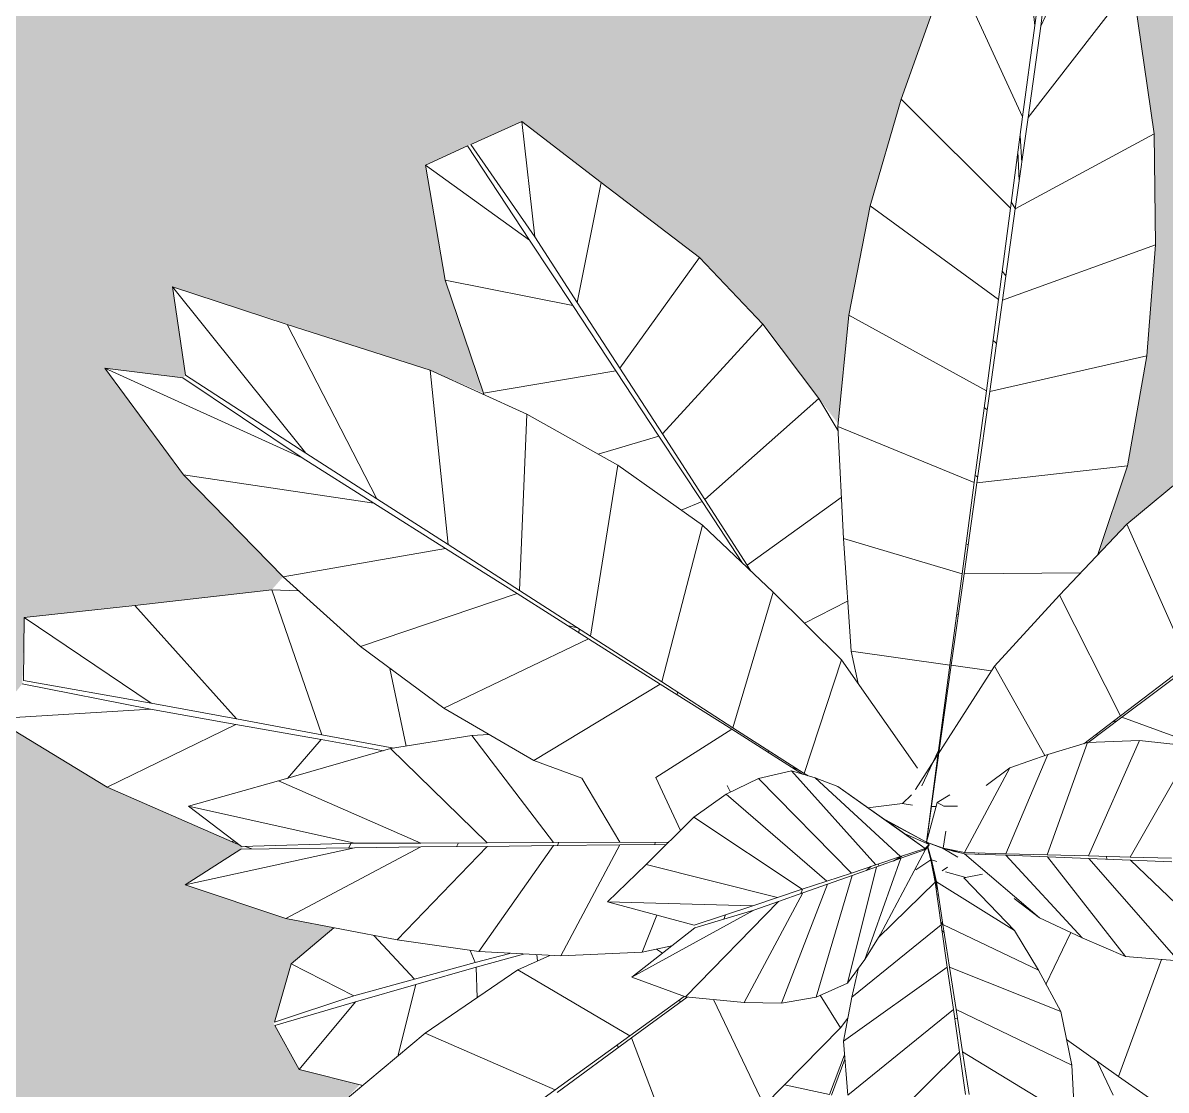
# Model space of a CAD drawing. Header units: inches. Extents: x 274208 to 641690, y -81912 to 129129.
# Drawn here: x 407898 to 408423, y 88111 to 88601 of the extents above; entities that cross this region are included whole.
import ezdxf

# ---------------------------------------------------------------- set-up
doc = ezdxf.new("R2010")
doc.units = ezdxf.units.IN
doc.header["$MEASUREMENT"] = 0
doc.set_wipeout_variables(frame=1)
doc.layers.add('1.TKC-VatLieu', color=7, linetype='Continuous')
doc.layers.add('NOI THAT-Interior', color=8, linetype='Continuous', lineweight=13)

# ---------------------------------------------------------------- blocks, each defined once
blk = doc.blocks.new('cay03')
at = {"color": 0}
blk.add_wipeout([(-14565.9006014, -4425.8664325), (-14565.9004046, -4425.866554), (-14565.8994877, -4425.867263), (-14565.8988723, -4425.8679838), (-14565.898434, -4425.8685088), (-14565.898586, -4425.8688854), (-14565.8987055, -4425.8691772), (-14565.8994956, -4425.8690741), (-14565.9002765, -4425.8688446), (-14565.9001065, -4425.8692018), (-14565.8994666, -4425.8709399), (-14565.9000748, -4425.8708739), (-14565.9000904, -4425.8708919), (-14565.9000036, -4425.8714236), (-14565.9007539, -4425.8709149), (-14565.9014764, -4425.8702622), (-14565.901562, -4425.8703432), (-14565.9016829, -4425.8720413), (-14565.9021363, -4425.8720727), (-14565.9023657, -4425.8722727), (-14565.9028653, -4425.8715201), (-14565.9032722, -4425.8706813), (-14565.9032917, -4425.8706386), (-14565.9033066, -4425.8706205), (-14565.9033068, -4425.8705963), (-14565.9033251, -4425.8705499), (-14565.903323, -4425.8706242), (-14565.9035512, -4425.8710138), (-14565.9038088, -4425.8703363), (-14565.9038853, -4425.8700104), (-14565.9041208, -4425.870313), (-14565.9045138, -4425.870441), (-14565.9043547, -4425.8698919), (-14565.9042591, -4425.8694731), (-14565.9041622, -4425.8690562), (-14565.9041075, -4425.8688146), (-14565.9041161, -4425.868721), (-14565.9041943, -4425.8690494), (-14565.904296, -4425.8694672), (-14565.904396, -4425.8698837), (-14565.9045374, -4425.8704404), (-14565.9048425, -4425.8702856), (-14565.9049693, -4425.8698545), (-14565.9056166, -4425.8705845), (-14565.9070868, -4425.8717977), (-14565.9070684, -4425.8714471), (-14565.907089, -4425.8714375), (-14565.9076486, -4425.8714818), (-14565.9073554, -4425.8705596), (-14565.906919, -4425.8696304), (-14565.9065797, -4425.8689634), (-14565.9066032, -4425.8689612), (-14565.9065572, -4425.8689236), (-14565.9065175, -4425.8688584), (-14565.9066233, -4425.8689485), (-14565.9068282, -4425.868622), (-14565.9067858, -4425.8684556), (-14565.9069833, -4425.8685261), (-14565.9077166, -4425.8687179), (-14565.9087477, -4425.8688476), (-14565.9095783, -4425.8689574), (-14565.9095432, -4425.8685321), (-14565.9095559, -4425.8685127), (-14565.9095559, -4425.8685127), (-14565.9095559, -4425.8685127), (-14565.9095559, -4425.8685127), (-14565.9095559, -4425.8685127), (-14565.9095559, -4425.8685127), (-14565.9095559, -4425.8685127), (-14565.9095559, -4425.8685127), (-14565.9095559, -4425.8685127), (-14565.9095559, -4425.8685127), (-14565.9095559, -4425.8685127), (-14565.9095432, -4425.8685321), (-14565.9095559, -4425.8685127), (-14565.9099377, -4425.8683346), (-14565.9092295, -4425.867689), (-14565.9084015, -4425.867113), (-14565.9077538, -4425.8667166), (-14565.9070727, -4425.8663775), (-14565.9069237, -4425.8663209), (-14565.9070893, -4425.8662943), (-14565.9078277, -4425.8661048), (-14565.9085431, -4425.8658511), (-14565.9094685, -4425.8653806), (-14565.9102182, -4425.8650062), (-14565.9099501, -4425.8646735), (-14565.9089877, -4425.8648831), (-14565.9083689, -4425.8650014), (-14565.9077501, -4425.8651196), (-14565.9074994, -4425.8651675), (-14565.9075668, -4425.8651227), (-14565.9077434, -4425.8650875), (-14565.9083614, -4425.8649647), (-14565.9089795, -4425.8648418), (-14565.9099495, -4425.8646499), (-14565.9101646, -4425.8642886), (-14565.9092176, -4425.8641517), (-14565.9086703, -4425.8641453), (-14565.9088914, -4425.8639388), (-14565.9087548, -4425.8635598), (-14565.9080399, -4425.8638955), (-14565.9075402, -4425.8641162), (-14565.90739, -4425.8641828), (-14565.9072671, -4425.8641992), (-14565.9075237, -4425.8640825), (-14565.9080212, -4425.8638574), (-14565.908748, -4425.8635372), (-14565.9086811, -4425.863248), (-14565.9078584, -4425.8632663), (-14565.9070302, -4425.8634071), (-14565.9064032, -4425.863563), (-14565.9057917, -4425.8637858), (-14565.905764, -4425.8638003), (-14565.905982, -4425.8634759), (-14565.9063629, -4425.8628101), (-14565.9067025, -4425.8621226), (-14565.9071022, -4425.8611508), (-14565.9074293, -4425.8603658), (-14565.9067738, -4425.8602848), (-14565.9061869, -4425.861113), (-14565.905859, -4425.8616471), (-14565.9055313, -4425.8621827), (-14565.9052037, -4425.8627183), (-14565.9048761, -4425.8632539), (-14565.9045482, -4425.863788), (-14565.9043362, -4425.8641376), (-14565.9043355, -4425.8641143), (-14565.9045357, -4425.863779), (-14565.90486, -4425.8632423), (-14565.9051856, -4425.8627039), (-14565.9055099, -4425.8621672), (-14565.905834, -4425.861629), (-14565.9061598, -4425.8610921), (-14565.9067603, -4425.8602696), (-14565.9069612, -4425.8599374), (-14565.9062393, -4425.8605442), (-14565.9055256, -4425.8612712), (-14565.9050411, -4425.8618525), (-14565.9046009, -4425.8624741), (-14565.9043513, -4425.8629033), (-14565.9043467, -4425.8624044), (-14565.9042692, -4425.8616464), (-14565.9041228, -4425.8609011), (-14565.9037944, -4425.8599167), (-14565.903534, -4425.8591203), (-14565.903166, -4425.8593356), (-14565.9031913, -4425.8597208), (-14565.9031567, -4425.859649), (-14565.9031419, -4425.8593331), (-14565.9028166, -4425.8590665), (-14565.9025807, -4425.8598547), (-14565.9024191, -4425.859708), (-14565.9022802, -4425.8605054), (-14565.9021005, -4425.8614908), (-14565.9020625, -4425.8621978), (-14565.9020676, -4425.8623083), (-14565.9018411, -4425.8620282), (-14565.9013442, -4425.8615191), (-14565.9005552, -4425.8609211), (-14565.8999212, -4425.8604324), (-14565.9000413, -4425.8609057), (-14565.9006612, -4425.8616697), (-14565.9006886, -4425.8617095), (-14565.9006452, -4425.8617149), (-14565.9006323, -4425.8616964), (-14565.9000228, -4425.8609181), (-14565.8994272, -4425.8608369), (-14565.8997341, -4425.8617458), (-14565.9001778, -4425.8626518), (-14565.9005224, -4425.8633037), (-14565.9009115, -4425.8639185), (-14565.9013468, -4425.8644864), (-14565.9015466, -4425.8646918), (-14565.9009487, -4425.864465), (-14565.900203, -4425.8643037), (-14565.8994468, -4425.8642151), (-14565.8986887, -4425.8641931), (-14565.8976561, -4425.8643004), (-14565.8968213, -4425.8643806), (-14565.8969511, -4425.864786), (-14565.8979242, -4425.8649377), (-14565.8985451, -4425.8650496), (-14565.8988499, -4425.8651048), (-14565.8986682, -4425.8651094), (-14565.8985385, -4425.865087), (-14565.897918, -4425.8649782), (-14565.8969435, -4425.8648078), (-14565.8966127, -4425.8650677), (-14565.8974473, -4425.8655368), (-14565.8983834, -4425.8659107), (-14565.899104, -4425.8661518), (-14565.8998443, -4425.8663282)], dxfattribs=at)
for p, q in [((-14565.90364, -4425.8645525), (-14565.9043279, -4425.8638912)), ((-14565.9029271, -4425.8639266), (-14565.9026628, -4425.864572)), ((-14565.9009115, -4425.8639185), (-14565.9013468, -4425.8644864)), ((-14565.9051131, -4425.8646919), (-14565.9055563, -4425.8641093)), ((-14565.9036198, -4425.8645542), (-14565.902881, -4425.8640918)), ((-14565.9028262, -4425.864459), (-14565.902881, -4425.8640918)), ((-14565.9023296, -4425.8640888), (-14565.9026628, -4425.864572)), ((-14565.9026533, -4425.8645814), (-14565.9023157, -4425.8641005)), ((-14565.9023157, -4425.8641005), (-14565.9013468, -4425.8644864)), ((-14565.8994468, -4425.8642151), (-14565.8986887, -4425.8641931)), ((-14565.8986887, -4425.8641931), (-14565.8991646, -4425.8651618)), ((-14565.8986887, -4425.8641931), (-14565.8976561, -4425.8643004)), ((-14565.9043401, -4425.8642524), (-14565.9036176, -4425.8648356)), ((-14565.9042967, -4425.8646114), (-14565.9043401, -4425.8642524)), ((-14565.9036625, -4425.8642695), (-14565.90364, -4425.8645525)), ((-14565.9036376, -4425.8642719), (-14565.9036198, -4425.8645542)), ((-14565.900203, -4425.8643037), (-14565.8994468, -4425.8642151)), ((-14565.8994468, -4425.8642151), (-14565.899784, -4425.8652739)), ((-14565.9009487, -4425.864465), (-14565.900203, -4425.8643037)), ((-14565.900203, -4425.8643037), (-14565.9004035, -4425.865386)), ((-14565.8976561, -4425.8643004), (-14565.8985451, -4425.8650496)), ((-14565.9051131, -4425.8646919), (-14565.9043271, -4425.8643681)), ((-14565.8979242, -4425.8649377), (-14565.8968213, -4425.8643806)), ((-14565.9036004, -4425.8648367), (-14565.9028262, -4425.864459)), ((-14565.9028264, -4425.8648141), (-14565.9028262, -4425.864459)), ((-14565.9013468, -4425.8644864), (-14565.9018118, -4425.8649643)), ((-14565.9015454, -4425.8646913), (-14565.9009487, -4425.864465)), ((-14565.9010229, -4425.8654982), (-14565.9009487, -4425.864465)), ((-14565.90364, -4425.8645525), (-14565.9036176, -4425.8648356)), ((-14565.9036198, -4425.8645542), (-14565.9036004, -4425.8648367)), ((-14565.9028334, -4425.8648383), (-14565.9026533, -4425.8645814)), ((-14565.9026628, -4425.864572), (-14565.9028274, -4425.8648108)), ((-14565.9026533, -4425.8645814), (-14565.9018118, -4425.8649643)), ((-14565.9042967, -4425.8646114), (-14565.9035951, -4425.8651186)), ((-14565.9041573, -4425.8649037), (-14565.9042967, -4425.8646114)), ((-14565.9026832, -4425.8646003), (-14565.9026919, -4425.8646352)), ((-14565.9050049, -4425.864834), (-14565.9052399, -4425.8647347)), ((-14565.9048466, -4425.8650377), (-14565.9051131, -4425.8646919)), ((-14565.9036278, -4425.8647124), (-14565.9036091, -4425.8647138)), ((-14565.9027699, -4425.8647474), (-14565.902784, -4425.8647467)), ((-14565.903581, -4425.8651193), (-14565.9028264, -4425.8648141)), ((-14565.902897, -4425.8650869), (-14565.9028264, -4425.8648141)), ((-14565.9016423, -4425.8656103), (-14565.9016661, -4425.864814)), ((-14565.8969511, -4425.864786), (-14565.8979242, -4425.8649377)), ((-14565.897918, -4425.8649782), (-14565.8969435, -4425.8648078)), ((-14565.9041573, -4425.8649037), (-14565.9035726, -4425.8654016)), ((-14565.9040088, -4425.865188), (-14565.9041573, -4425.8649037)), ((-14565.9035951, -4425.8651186), (-14565.9036176, -4425.8648356)), ((-14565.9036004, -4425.8648367), (-14565.903581, -4425.8651193)), ((-14565.9044673, -4425.8651633), (-14565.9041189, -4425.8649793)), ((-14565.9018118, -4425.8649643), (-14565.9022794, -4425.8654291)), ((-14565.8979242, -4425.8649377), (-14565.8985451, -4425.8650496)), ((-14565.897918, -4425.8649782), (-14565.8985385, -4425.865087)), ((-14565.897918, -4425.8649782), (-14565.8966127, -4425.8650677)), ((-14565.9049043, -4425.8657515), (-14565.9053998, -4425.8650026)), ((-14565.9053998, -4425.8650026), (-14565.9050233, -4425.8650078)), ((-14565.9050233, -4425.8650078), (-14565.9046557, -4425.8650684)), ((-14565.9046127, -4425.8657841), (-14565.9050233, -4425.8650078)), ((-14565.8985451, -4425.8650496), (-14565.8991646, -4425.8651618)), ((-14565.9046557, -4425.8650684), (-14565.9043676, -4425.8652109)), ((-14565.9043214, -4425.8658182), (-14565.9046557, -4425.8650684)), ((-14565.9035726, -4425.8654016), (-14565.9035951, -4425.8651186)), ((-14565.903581, -4425.8651193), (-14565.9035631, -4425.8654015)), ((-14565.9035631, -4425.8654015), (-14565.902897, -4425.8650869)), ((-14565.9029772, -4425.8653503), (-14565.902897, -4425.8650869)), ((-14565.9029035, -4425.865108), (-14565.9022794, -4425.8654291)), ((-14565.8985385, -4425.865087), (-14565.8991588, -4425.8651943)), ((-14565.8989729, -4425.8651278), (-14565.8987709, -4425.8651286)), ((-14565.8988508, -4425.8651048), (-14565.8986637, -4425.8651095)), ((-14565.8985385, -4425.865087), (-14565.8974473, -4425.8655368)), ((-14565.9040283, -4425.865851), (-14565.9043676, -4425.8652109)), ((-14565.9043676, -4425.8652109), (-14565.9040889, -4425.865363)), ((-14565.9040088, -4425.865188), (-14565.9035517, -4425.8656844)), ((-14565.9038717, -4425.8653568), (-14565.9040088, -4425.865188)), ((-14565.8991646, -4425.8651618), (-14565.899784, -4425.8652739)), ((-14565.8991588, -4425.8651943), (-14565.899779, -4425.8653015)), ((-14565.8991615, -4425.8651622), (-14565.899115, -4425.8651871)), ((-14565.8991588, -4425.8651943), (-14565.8983834, -4425.8659107)), ((-14565.899784, -4425.8652739), (-14565.9004035, -4425.865386)), ((-14565.8996182, -4425.8652437), (-14565.8995857, -4425.8652678)), ((-14565.9040889, -4425.865363), (-14565.9037161, -4425.8656959)), ((-14565.9037368, -4425.8658836), (-14565.9040889, -4425.865363)), ((-14565.9035437, -4425.8656841), (-14565.9029772, -4425.8653503)), ((-14565.9030909, -4425.8655184), (-14565.9029772, -4425.8653503)), ((-14565.899779, -4425.8653015), (-14565.9003992, -4425.8654088)), ((-14565.9000768, -4425.8653279), (-14565.9000552, -4425.8653504)), ((-14565.899779, -4425.8653015), (-14565.899104, -4425.8661518)), ((-14565.9035726, -4425.8654016), (-14565.9035517, -4425.8656844)), ((-14565.9035631, -4425.8654015), (-14565.9035437, -4425.8656841)), ((-14565.9022794, -4425.8654291), (-14565.903099, -4425.8660017)), ((-14565.902262, -4425.865724), (-14565.9023098, -4425.8654511)), ((-14565.9004035, -4425.865386), (-14565.9010229, -4425.8654982)), ((-14565.9003992, -4425.8654088), (-14565.9010197, -4425.8655176)), ((-14565.9005286, -4425.8654086), (-14565.9005113, -4425.8654287)), ((-14565.9003992, -4425.8654088), (-14565.8998443, -4425.8663282)), ((-14565.9010229, -4425.8654982), (-14565.9016423, -4425.8656103)), ((-14565.9016399, -4425.8656249), (-14565.9010197, -4425.8655176)), ((-14565.9010197, -4425.8655176), (-14565.9006014, -4425.8664325)), ((-14565.9009855, -4425.8654915), (-14565.9009711, -4425.8655096)), ((-14565.9037161, -4425.8656959), (-14565.9036969, -4425.8655663)), ((-14565.9035518, -4425.8655865), (-14565.90356, -4425.8655883)), ((-14565.9016423, -4425.8656103), (-14565.902262, -4425.865724)), ((-14565.9014339, -4425.8655901), (-14565.901444, -4425.8655743)), ((-14565.8974473, -4425.8655368), (-14565.8983834, -4425.8659107)), ((-14565.9036695, -4425.8658186), (-14565.9037137, -4425.8656805)), ((-14565.9035101, -4425.8658284), (-14565.9035517, -4425.8656844)), ((-14565.9035437, -4425.8656841), (-14565.903507, -4425.8658289)), ((-14565.9022602, -4425.8657322), (-14565.9016399, -4425.8656249)), ((-14565.9019128, -4425.8656727), (-14565.9019188, -4425.8656607)), ((-14565.9016399, -4425.8656249), (-14565.9013673, -4425.8664248)), ((-14565.9049044, -4425.865772), (-14565.9051964, -4425.8657425)), ((-14565.9051956, -4425.8657174), (-14565.9049043, -4425.8657515)), ((-14565.9049043, -4425.8657515), (-14565.9046127, -4425.8657841)), ((-14565.9035732, -4425.8657299), (-14565.9035101, -4425.8658284)), ((-14565.903542, -4425.8657222), (-14565.9035188, -4425.8657844)), ((-14565.903536, -4425.8657437), (-14565.9035174, -4425.8657956)), ((-14565.9032255, -4425.8657178), (-14565.9032219, -4425.8658131)), ((-14565.9031957, -4425.8658567), (-14565.903145, -4425.865767)), ((-14565.902262, -4425.865724), (-14565.9028408, -4425.8658284)), ((-14565.9022602, -4425.8657322), (-14565.90284, -4425.8658333)), ((-14565.9024051, -4425.86575), (-14565.9024033, -4425.8657581)), ((-14565.9022602, -4425.8657322), (-14565.9021375, -4425.8664038)), ((-14565.9055426, -4425.8664731), (-14565.9049044, -4425.865772)), ((-14565.9051675, -4425.8665459), (-14565.9046124, -4425.8658015)), ((-14565.9046124, -4425.8658015), (-14565.9049044, -4425.865772)), ((-14565.9047989, -4425.8665608), (-14565.9043221, -4425.8658323)), ((-14565.9046717, -4425.8657777), (-14565.9046762, -4425.865796)), ((-14565.9043214, -4425.8658182), (-14565.9046127, -4425.8657841)), ((-14565.9043221, -4425.8658323), (-14565.9046124, -4425.8658015)), ((-14565.9040301, -4425.8658618), (-14565.9043221, -4425.8658323)), ((-14565.9040283, -4425.865851), (-14565.9043214, -4425.8658182)), ((-14565.904069, -4425.8658587), (-14565.9040811, -4425.8658457)), ((-14565.9036389, -4425.8658046), (-14565.903662, -4425.8658403)), ((-14565.9035101, -4425.8658284), (-14565.9034617, -4425.8659403)), ((-14565.903507, -4425.8658289), (-14565.9033929, -4425.8658061)), ((-14565.903507, -4425.8658289), (-14565.9034617, -4425.8659403)), ((-14565.9028408, -4425.8658284), (-14565.9034617, -4425.8659403)), ((-14565.90284, -4425.8658333), (-14565.9034617, -4425.8659403)), ((-14565.9032219, -4425.8658131), (-14565.9031957, -4425.8658567)), ((-14565.9030778, -4425.8659577), (-14565.90284, -4425.8658333)), ((-14565.90285, -4425.865827), (-14565.9028408, -4425.8658284)), ((-14565.9028408, -4425.8658284), (-14565.90285, -4425.865827)), ((-14565.904499, -4425.8664921), (-14565.9040301, -4425.8658618)), ((-14565.904101, -4425.866294), (-14565.903738, -4425.8658913)), ((-14565.90401, -4425.865865), (-14565.9040332, -4425.8658518)), ((-14565.903738, -4425.8658913), (-14565.9040301, -4425.8658618)), ((-14565.9037368, -4425.8658836), (-14565.9040283, -4425.865851)), ((-14565.9038252, -4425.8658836), (-14565.9038244, -4425.865879)), ((-14565.9037911, -4425.865878), (-14565.9036164, -4425.8659108)), ((-14565.9037616, -4425.8658812), (-14565.9035857, -4425.8659157)), ((-14565.9037432, -4425.8658841), (-14565.9037429, -4425.8658921)), ((-14565.9035841, -4425.865916), (-14565.903738, -4425.8658913)), ((-14565.9035834, -4425.8659113), (-14565.9037368, -4425.8658836)), ((-14565.9035841, -4425.865916), (-14565.9036483, -4425.8660209)), ((-14565.9035834, -4425.8659113), (-14565.9035964, -4425.8658745)), ((-14565.9035841, -4425.865916), (-14565.9034971, -4425.8659346)), ((-14565.9035834, -4425.8659113), (-14565.9034953, -4425.8659334)), ((-14565.9035152, -4425.8659586), (-14565.9034841, -4425.8659225)), ((-14565.9034841, -4425.8659225), (-14565.9035122, -4425.8659496)), ((-14565.9035045, -4425.8659508), (-14565.9034795, -4425.8659233)), ((-14565.9034816, -4425.8659261), (-14565.9034841, -4425.8659225)), ((-14565.9034841, -4425.8659225), (-14565.9034816, -4425.8659261)), ((-14565.9034795, -4425.8659233), (-14565.9033999, -4425.866086)), ((-14565.9034617, -4425.8659403), (-14565.9034795, -4425.8659233)), ((-14565.9034617, -4425.8659403), (-14565.9031957, -4425.8658567)), ((-14565.9032208, -4425.8658653), (-14565.9032198, -4425.8658986)), ((-14565.8983834, -4425.8659107), (-14565.899104, -4425.8661518)), ((-14565.9035122, -4425.8659496), (-14565.9040831, -4425.866281)), ((-14565.9035647, -4425.8661196), (-14565.9035122, -4425.8659496)), ((-14565.9035539, -4425.8661213), (-14565.9035045, -4425.8659508)), ((-14565.9030577, -4425.8665308), (-14565.9035045, -4425.8659508)), ((-14565.9033999, -4425.866086), (-14565.9035045, -4425.8659508)), ((-14565.9034825, -4425.8659812), (-14565.9034823, -4425.8659797)), ((-14565.9034825, -4425.8659812), (-14565.9034825, -4425.8659812)), ((-14565.9032865, -4425.8662352), (-14565.9034617, -4425.8659403)), ((-14565.9033007, -4425.8662156), (-14565.9034617, -4425.8659403)), ((-14565.903099, -4425.8660017), (-14565.9030975, -4425.8660019)), ((-14565.9029552, -4425.8659806), (-14565.9021955, -4425.8664703)), ((-14565.9034603, -4425.86601), (-14565.9034603, -4425.86601)), ((-14565.903459, -4425.8660118), (-14565.9034588, -4425.8660103)), ((-14565.903193, -4425.8660955), (-14565.903207, -4425.8660254)), ((-14565.9031365, -4425.8660288), (-14565.903191, -4425.8660927)), ((-14565.9035647, -4425.8661196), (-14565.9042464, -4425.8663938)), ((-14565.903617, -4425.866288), (-14565.9035647, -4425.8661196)), ((-14565.9036034, -4425.8662917), (-14565.9035539, -4425.8661213)), ((-14565.9035828, -4425.8661735), (-14565.9035534, -4425.8661182)), ((-14565.9035527, -4425.8661136), (-14565.90358, -4425.866166)), ((-14565.9035539, -4425.8661213), (-14565.9029922, -4425.8666834)), ((-14565.9034014, -4425.8660858), (-14565.9034001, -4425.8660876)), ((-14565.9034001, -4425.8660876), (-14565.9033999, -4425.866086)), ((-14565.9033999, -4425.866086), (-14565.9034001, -4425.8660876)), ((-14565.9033999, -4425.866086), (-14565.9030577, -4425.8665308)), ((-14565.9032121, -4425.8663324), (-14565.903191, -4425.8660927)), ((-14565.899104, -4425.8661518), (-14565.8998443, -4425.8663282)), ((-14565.903617, -4425.866288), (-14565.9044023, -4425.8665187)), ((-14565.9042464, -4425.8663938), (-14565.9040831, -4425.866281)), ((-14565.9036695, -4425.8664579), (-14565.903617, -4425.866288)), ((-14565.9036526, -4425.8664606), (-14565.9036034, -4425.8662917)), ((-14565.9036125, -4425.8662697), (-14565.9035994, -4425.8662766)), ((-14565.9029389, -4425.8668435), (-14565.9036034, -4425.8662917)), ((-14565.9036391, -4425.866357), (-14565.9036137, -4425.8663264)), ((-14565.9021375, -4425.8664038), (-14565.9023617, -4425.8663647)), ((-14565.8998443, -4425.8663282), (-14565.9006014, -4425.8664325)), ((-14565.9043025, -4425.8664384), (-14565.904499, -4425.8664921)), ((-14565.9036695, -4425.8664579), (-14565.9044893, -4425.8667368)), ((-14565.9044023, -4425.8665187), (-14565.9042464, -4425.8663938)), ((-14565.903722, -4425.8666279), (-14565.9036695, -4425.8664579)), ((-14565.903702, -4425.8666311), (-14565.9036526, -4425.8664606)), ((-14565.9029816, -4425.8670703), (-14565.9036526, -4425.8664606)), ((-14565.9029597, -4425.8667565), (-14565.9021955, -4425.8664703)), ((-14565.9021955, -4425.8664703), (-14565.9017136, -4425.8669201)), ((-14565.9013673, -4425.8664248), (-14565.9021375, -4425.8664038)), ((-14565.9019347, -4425.8667142), (-14565.9017951, -4425.8664146)), ((-14565.901087, -4425.8664287), (-14565.901523, -4425.8670897)), ((-14565.9006014, -4425.8664325), (-14565.9013673, -4425.8664248)), ((-14565.9006313, -4425.8664324), (-14565.9004046, -4425.866554)), ((-14565.9047989, -4425.8665608), (-14565.9051675, -4425.8665459)), ((-14565.904499, -4425.8664921), (-14565.9047989, -4425.8665608)), ((-14565.9046416, -4425.8665245), (-14565.9047068, -4425.8665772)), ((-14565.9044893, -4425.8667368), (-14565.9044023, -4425.8665187)), ((-14565.9030577, -4425.8665308), (-14565.9029922, -4425.8666834)), ((-14565.9052155, -4425.8671207), (-14565.9047068, -4425.8665772)), ((-14565.9051635, -4425.8666586), (-14565.9049214, -4425.866557)), ((-14565.9051578, -4425.8666722), (-14565.9048917, -4425.8665586)), ((-14565.9047068, -4425.8665772), (-14565.9044782, -4425.866707)), ((-14565.9010644, -4425.8673606), (-14565.9004046, -4425.866554)), ((-14565.9004046, -4425.866554), (-14565.8998835, -4425.866917)), ((-14565.9051578, -4425.8666722), (-14565.9050801, -4425.8669751)), ((-14565.904521, -4425.8669732), (-14565.903722, -4425.8666279)), ((-14565.9037746, -4425.8667978), (-14565.903722, -4425.8666279)), ((-14565.9037499, -4425.8668018), (-14565.903702, -4425.8666311)), ((-14565.903081, -4425.8672959), (-14565.903702, -4425.8666311)), ((-14565.9029922, -4425.8666834), (-14565.9029389, -4425.8668435)), ((-14565.9044893, -4425.8667368), (-14565.904521, -4425.8669732)), ((-14565.9029775, -4425.86673), (-14565.9029597, -4425.8667565)), ((-14565.9029647, -4425.8667683), (-14565.9026393, -4425.8672389)), ((-14565.9026286, -4425.8672311), (-14565.9029597, -4425.8667565)), ((-14565.9037746, -4425.8667978), (-14565.9045066, -4425.8672281)), ((-14565.9037746, -4425.8667978), (-14565.9038271, -4425.8669678)), ((-14565.9037994, -4425.8669722), (-14565.9037499, -4425.8668018)), ((-14565.9037497, -4425.8668002), (-14565.9037801, -4425.8668127)), ((-14565.9032292, -4425.8675215), (-14565.9037499, -4425.8668018)), ((-14565.9029389, -4425.8668435), (-14565.9029816, -4425.8670703)), ((-14565.9029343, -4425.8667953), (-14565.902911, -4425.8668464)), ((-14565.9017136, -4425.8669201), (-14565.9026286, -4425.8672311)), ((-14565.9017136, -4425.8669201), (-14565.901237, -4425.8673834)), ((-14565.8998835, -4425.866917), (-14565.9006046, -4425.8676332)), ((-14565.8998835, -4425.866917), (-14565.89941, -4425.8673308)), ((-14565.9045066, -4425.8672281), (-14565.904521, -4425.8669732)), ((-14565.9038271, -4425.8669678), (-14565.9044524, -4425.8676283)), ((-14565.9038796, -4425.8671377), (-14565.9038271, -4425.8669678)), ((-14565.9038488, -4425.8671427), (-14565.9037994, -4425.8669722)), ((-14565.9037994, -4425.8669722), (-14565.9035378, -4425.8678603)), ((-14565.9027955, -4425.8669928), (-14565.9028073, -4425.8669972)), ((-14565.9029816, -4425.8670703), (-14565.903081, -4425.8672959)), ((-14565.901523, -4425.8670897), (-14565.9015649, -4425.8670656)), ((-14565.9010644, -4425.8673606), (-14565.901523, -4425.8670897)), ((-14565.9044787, -4425.8674378), (-14565.9052155, -4425.8671207)), ((-14565.9038796, -4425.8671377), (-14565.9043034, -4425.8679885)), ((-14565.9038796, -4425.8671377), (-14565.9039845, -4425.8675455)), ((-14565.903966, -4425.8675485), (-14565.9038488, -4425.8671427)), ((-14565.9038488, -4425.8671427), (-14565.9037824, -4425.8681352)), ((-14565.9010756, -4425.8673809), (-14565.9015076, -4425.8671221)), ((-14565.9044524, -4425.8676283), (-14565.9045066, -4425.8672281)), ((-14565.9026393, -4425.8672389), (-14565.9029487, -4425.8677702)), ((-14565.9023117, -4425.8677161), (-14565.9026393, -4425.8672389)), ((-14565.9022972, -4425.8677042), (-14565.9026286, -4425.8672311)), ((-14565.903081, -4425.8672959), (-14565.9032292, -4425.8675215)), ((-14565.9030211, -4425.8672865), (-14565.9030683, -4425.8672663)), ((-14565.9039046, -4425.8673326), (-14565.9039334, -4425.8673454)), ((-14565.901237, -4425.8673834), (-14565.9022972, -4425.8677042)), ((-14565.901237, -4425.8673834), (-14565.9008062, -4425.867945)), ((-14565.9010756, -4425.8673809), (-14565.9011303, -4425.8675252)), ((-14565.900618, -4425.8676579), (-14565.9010756, -4425.8673809)), ((-14565.9006046, -4425.8676332), (-14565.9010644, -4425.8673606)), ((-14565.89941, -4425.8673308), (-14565.9001448, -4425.8679059)), ((-14565.89941, -4425.8673308), (-14565.8988723, -4425.8679838)), ((-14565.9039845, -4425.8675455), (-14565.9043034, -4425.8679885)), ((-14565.903966, -4425.8675485), (-14565.9037824, -4425.8681352)), ((-14565.9032292, -4425.8675215), (-14565.9035378, -4425.8678603)), ((-14565.9044553, -4425.8676168), (-14565.9047187, -4425.8680087)), ((-14565.9047045, -4425.8680188), (-14565.9044506, -4425.8676365)), ((-14565.9043034, -4425.8679885), (-14565.9044524, -4425.8676283)), ((-14565.9033155, -4425.8676166), (-14565.9029487, -4425.8677702)), ((-14565.9023901, -4425.8676041), (-14565.9023706, -4425.8676009)), ((-14565.9001448, -4425.8679059), (-14565.9006046, -4425.8676332)), ((-14565.9047187, -4425.8680087), (-14565.9057178, -4425.8676731)), ((-14565.9044717, -4425.8676694), (-14565.9044883, -4425.8676652)), ((-14565.904135, -4425.8679129), (-14565.9041004, -4425.8677069)), ((-14565.9033971, -4425.868036), (-14565.9034074, -4425.8677171)), ((-14565.9033796, -4425.8680357), (-14565.9033937, -4425.8677003)), ((-14565.9023117, -4425.8677161), (-14565.9027994, -4425.8686008)), ((-14565.9019826, -4425.8681935), (-14565.9023117, -4425.8677161)), ((-14565.9019645, -4425.8681791), (-14565.9022972, -4425.8677042)), ((-14565.900618, -4425.8676579), (-14565.9007262, -4425.8680763)), ((-14565.9001618, -4425.8679332), (-14565.900618, -4425.8676579)), ((-14565.9041489, -4425.8677733), (-14565.9041192, -4425.8678144)), ((-14565.9033898, -4425.8677941), (-14565.9034059, -4425.8677962)), ((-14565.9038882, -4425.8678009), (-14565.904135, -4425.8679129)), ((-14565.9035378, -4425.8678603), (-14565.9037824, -4425.8681352)), ((-14565.904135, -4425.8679129), (-14565.9041391, -4425.8684695)), ((-14565.9008062, -4425.867945), (-14565.9019645, -4425.8681791)), ((-14565.9008062, -4425.867945), (-14565.900432, -4425.8685544)), ((-14565.9001618, -4425.8679332), (-14565.9002765, -4425.8688446)), ((-14565.9001618, -4425.8679332), (-14565.8997043, -4425.8682102)), ((-14565.899685, -4425.8681786), (-14565.9001448, -4425.8679059)), ((-14565.9047187, -4425.8680087), (-14565.9050709, -4425.8685315)), ((-14565.9050524, -4425.8685439), (-14565.9047045, -4425.8680188)), ((-14565.9042229, -4425.8687654), (-14565.9047045, -4425.8680188)), ((-14565.8988723, -4425.8679838), (-14565.899685, -4425.8681786)), ((-14565.8988723, -4425.8679838), (-14565.898434, -4425.8685088)), ((-14565.9047627, -4425.8681058), (-14565.9047827, -4425.8681026)), ((-14565.9041391, -4425.8684695), (-14565.9033971, -4425.868036)), ((-14565.9033843, -4425.868488), (-14565.9033971, -4425.868036)), ((-14565.9033638, -4425.8684881), (-14565.9033796, -4425.8680357)), ((-14565.902932, -4425.8682764), (-14565.9033796, -4425.8680357)), ((-14565.9016332, -4425.8686521), (-14565.9019645, -4425.8681791)), ((-14565.8992249, -4425.8684498), (-14565.899685, -4425.8681786)), ((-14565.9019826, -4425.8681935), (-14565.9024158, -4425.8692006)), ((-14565.9019826, -4425.8681935), (-14565.9016549, -4425.8686692)), ((-14565.9019408, -4425.8682571), (-14565.9019121, -4425.8682554)), ((-14565.9019058, -4425.8682658), (-14565.901887, -4425.8683352)), ((-14565.8997043, -4425.8682102), (-14565.8994956, -4425.8690741)), ((-14565.8992467, -4425.8684873), (-14565.8997043, -4425.8682102)), ((-14565.9027994, -4425.8686008), (-14565.902932, -4425.8682764)), ((-14565.9040881, -4425.869027), (-14565.9041391, -4425.8684695)), ((-14565.9033843, -4425.868488), (-14565.9040881, -4425.869027)), ((-14565.9033863, -4425.8684608), (-14565.9033661, -4425.868453)), ((-14565.9033843, -4425.868488), (-14565.9033718, -4425.8689414)), ((-14565.9033638, -4425.8684881), (-14565.9026119, -4425.869016)), ((-14565.9033465, -4425.8689408), (-14565.9033638, -4425.8684881)), ((-14565.8992467, -4425.8684873), (-14565.898586, -4425.8688854)), ((-14565.8992467, -4425.8684873), (-14565.8987055, -4425.8691772)), ((-14565.8985762, -4425.8688633), (-14565.8992249, -4425.8684498)), ((-14565.8992249, -4425.8684498), (-14565.898434, -4425.8685088)), ((-14565.9054018, -4425.8690688), (-14565.9050524, -4425.8685439)), ((-14565.9050524, -4425.8685439), (-14565.9046302, -4425.8694152)), ((-14565.9041335, -4425.868543), (-14565.9042229, -4425.8687654)), ((-14565.9016332, -4425.8686521), (-14565.900432, -4425.8685544)), ((-14565.900432, -4425.8685544), (-14565.9001065, -4425.8692018)), ((-14565.898434, -4425.8685088), (-14565.8985762, -4425.8688633)), ((-14565.9041678, -4425.868629), (-14565.9041255, -4425.8686311)), ((-14565.9024158, -4425.8692006), (-14565.9027994, -4425.8686008)), ((-14565.9013018, -4425.8691252), (-14565.9016332, -4425.8686521)), ((-14565.9041168, -4425.868724), (-14565.9041943, -4425.8690494)), ((-14565.9016549, -4425.8686692), (-14565.9019724, -4425.8697532)), ((-14565.9013273, -4425.8691464), (-14565.9016549, -4425.8686692)), ((-14565.9042229, -4425.8687654), (-14565.9046302, -4425.8694152)), ((-14565.9041622, -4425.8690562), (-14565.904108, -4425.868817)), ((-14565.9002765, -4425.8688446), (-14565.9002885, -4425.8688411)), ((-14565.8994956, -4425.8690741), (-14565.9002765, -4425.8688446)), ((-14565.898586, -4425.8688854), (-14565.8987055, -4425.8691772)), ((-14565.9033718, -4425.8689414), (-14565.903986, -4425.8695817)), ((-14565.9033578, -4425.8693952), (-14565.9033718, -4425.8689414)), ((-14565.9026779, -4425.8695753), (-14565.9033465, -4425.8689408)), ((-14565.9033309, -4425.8693948), (-14565.9033465, -4425.8689408)), ((-14565.902609, -4425.8688997), (-14565.9026119, -4425.869016)), ((-14565.9044031, -4425.8690522), (-14565.9041943, -4425.8690494)), ((-14565.904296, -4425.8694672), (-14565.9041943, -4425.8690494)), ((-14565.903986, -4425.8695817), (-14565.9040881, -4425.869027)), ((-14565.9026119, -4425.869016), (-14565.9026779, -4425.8695753)), ((-14565.9042591, -4425.8694731), (-14565.9041622, -4425.8690562)), ((-14565.9041622, -4425.8690562), (-14565.9040772, -4425.8690872)), ((-14565.9001065, -4425.8692018), (-14565.9013018, -4425.8691252)), ((-14565.9009691, -4425.8696001), (-14565.9013018, -4425.8691252)), ((-14565.8987055, -4425.8691772), (-14565.8994956, -4425.8690741)), ((-14565.903366, -4425.8691508), (-14565.9033402, -4425.8691375)), ((-14565.9019724, -4425.8697532), (-14565.9024158, -4425.8692006)), ((-14565.9013273, -4425.8691464), (-14565.9014764, -4425.8702622)), ((-14565.900998, -4425.8696223), (-14565.9013273, -4425.8691464)), ((-14565.9001065, -4425.8692018), (-14565.899756, -4425.8701657)), ((-14565.9046302, -4425.8694152), (-14565.9050986, -4425.870022)), ((-14565.9033578, -4425.8693952), (-14565.9038088, -4425.8703363)), ((-14565.9033578, -4425.8693952), (-14565.9033454, -4425.8698487)), ((-14565.9033136, -4425.8698474), (-14565.9033309, -4425.8693948)), ((-14565.9033309, -4425.8693948), (-14565.9028683, -4425.8703483)), ((-14565.904296, -4425.8694672), (-14565.9047797, -4425.869609)), ((-14565.904396, -4425.8698837), (-14565.904296, -4425.8694672)), ((-14565.9043547, -4425.8698919), (-14565.9042591, -4425.8694731)), ((-14565.9042591, -4425.8694731), (-14565.90395, -4425.8697406)), ((-14565.9021305, -4425.8695574), (-14565.9026655, -4425.8694684)), ((-14565.9038088, -4425.8703363), (-14565.903986, -4425.8695817)), ((-14565.9026779, -4425.8695753), (-14565.9028683, -4425.8703483)), ((-14565.9025647, -4425.8700402), (-14565.902676, -4425.8695535)), ((-14565.9025972, -4425.8700461), (-14565.9026905, -4425.8696238)), ((-14565.900998, -4425.8696223), (-14565.9007539, -4425.8709149)), ((-14565.9006704, -4425.8700995), (-14565.900998, -4425.8696223)), ((-14565.9009691, -4425.8696001), (-14565.899756, -4425.8701657)), ((-14565.9006378, -4425.8700732), (-14565.9009691, -4425.8696001)), ((-14565.9014764, -4425.8702622), (-14565.9019724, -4425.8697532)), ((-14565.9048425, -4425.8702856), (-14565.9049691, -4425.8698549)), ((-14565.904396, -4425.8698837), (-14565.9048425, -4425.8702856)), ((-14565.904396, -4425.8698837), (-14565.9045374, -4425.8704404)), ((-14565.9045138, -4425.870441), (-14565.9043547, -4425.8698919)), ((-14565.9043547, -4425.8698919), (-14565.9041208, -4425.870313)), ((-14565.9033454, -4425.8698487), (-14565.9035512, -4425.8710138)), ((-14565.9033456, -4425.8698897), (-14565.903314, -4425.8698695)), ((-14565.903323, -4425.8706242), (-14565.9033454, -4425.8698487)), ((-14565.9030172, -4425.8709716), (-14565.9033136, -4425.8698474)), ((-14565.9033066, -4425.8706205), (-14565.9033136, -4425.8698474)), ((-14565.9038861, -4425.8700113), (-14565.9041208, -4425.870313)), ((-14565.9025972, -4425.8700461), (-14565.9028538, -4425.8702875)), ((-14565.9025972, -4425.8700461), (-14565.9024707, -4425.8706252)), ((-14565.9024333, -4425.8706185), (-14565.9025647, -4425.8700402)), ((-14565.9025647, -4425.8700402), (-14565.901562, -4425.8703432)), ((-14565.9006704, -4425.8700995), (-14565.9000904, -4425.8708919)), ((-14565.9006704, -4425.8700995), (-14565.9000036, -4425.8714236)), ((-14565.9000748, -4425.8708739), (-14565.9006378, -4425.8700732)), ((-14565.9006378, -4425.8700732), (-14565.8994666, -4425.8709399)), ((-14565.9015756, -4425.8701626), (-14565.901562, -4425.8703432)), ((-14565.899756, -4425.8701657), (-14565.8994666, -4425.8709399)), ((-14565.9045374, -4425.8704404), (-14565.9048425, -4425.8702856)), ((-14565.9007539, -4425.8709149), (-14565.9014764, -4425.8702622)), ((-14565.9041208, -4425.870313), (-14565.9045138, -4425.870441)), ((-14565.9035512, -4425.8710138), (-14565.9038088, -4425.8703363)), ((-14565.9028683, -4425.8703483), (-14565.9030172, -4425.8709716)), ((-14565.901562, -4425.8703432), (-14565.9016321, -4425.8712822)), ((-14565.9033073, -4425.8705951), (-14565.9033252, -4425.8705496)), ((-14565.903323, -4425.8706242), (-14565.9035512, -4425.8710138)), ((-14565.9030172, -4425.8709716), (-14565.9033066, -4425.8706205)), ((-14565.9032722, -4425.8706813), (-14565.9032885, -4425.8706455)), ((-14565.9032645, -4425.870673), (-14565.9032722, -4425.8706813)), ((-14565.9028653, -4425.8715201), (-14565.9032722, -4425.8706813)), ((-14565.9024707, -4425.8706252), (-14565.9028653, -4425.8715201)), ((-14565.9023427, -4425.8712045), (-14565.9024707, -4425.8706252)), ((-14565.902302, -4425.8711969), (-14565.9024333, -4425.8706185)), ((-14565.9016321, -4425.8712822), (-14565.9024333, -4425.8706185)), ((-14565.9000036, -4425.8714236), (-14565.9007539, -4425.8709149)), ((-14565.9000904, -4425.8708919), (-14565.9000036, -4425.8714236)), ((-14565.8994666, -4425.8709399), (-14565.9000748, -4425.8708739)), ((-14565.9023427, -4425.8712045), (-14565.9023657, -4425.8722727)), ((-14565.9023427, -4425.8712045), (-14565.9021363, -4425.8720727)), ((-14565.9021143, -4425.8720636), (-14565.902302, -4425.8711969)), ((-14565.902302, -4425.8711969), (-14565.9016829, -4425.8720413)), ((-14565.9016321, -4425.8712822), (-14565.9016829, -4425.8720413)), ((-14565.9023657, -4425.8722727), (-14565.9028653, -4425.8715201)), ((-14565.9016829, -4425.8720413), (-14565.9021143, -4425.8720636))]:
    blk.add_line(p, q, dxfattribs=at)

msp = doc.modelspace()

# ---------------------------------------------------------------- hatches: boundary and pattern name
at = {"layer": '1.TKC-VatLieu'}
h = msp.add_hatch(dxfattribs=at)
h.set_pattern_fill('MUDST', color=3, scale=350)
h.paths.add_polyline_path([(405105.25, 88249.71), (405053.39, 88281.24), (405066.75, 88297.85), (405067.1, 88327.7), (405117.92, 88333.13), (405190.7, 88341.49), (405140.24, 88393.07), (405104.08, 88442.08), (405141.37, 88437.51), (405135.12, 88479.42), (405187.87, 88462.06), (405253.51, 88441.11), (405276.92, 88430.48), (405277.95, 88430.65), (405260.45, 88482.46), (405251.42, 88535.23), (405272.18, 88544.7), (405272.15, 88544.75), (405295.57, 88555.23), (405331.98, 88527.21), (405377.25, 88492.86), (405406.3, 88462.18), (405440.87, 88416.54), (405445.72, 88466.39), (405455.59, 88516.55), (405469.85, 88565.58), (405489.46, 88620.98), (402787.48, 88620.98), (402785.71, 88618.7), (402795.67, 88549.67), (402796.21, 88498.72), (402792.29, 88447.72), (402783.45, 88397.23), (402769.82, 88356.48), (402783.08, 88370.45), (402820.04, 88401.18), (402860.27, 88428.95), (402903.11, 88453.82), (402962.75, 88486.03), (403022.95, 88509.06), (403018.94, 88467.34), (403051.42, 88476.98), (403020.31, 88433.11), (402982.27, 88378.54), (402942.44, 88336.45), (402938.62, 88328.51), (402986.19, 88327.85), (403052.82, 88318.42), (403106.72, 88311.22), (403097.31, 88299.98), (403150.85, 88286.26), (403133.2, 88262.89), (403149.16, 88237.95), (403096.39, 88218.34), (403031.18, 88193.66), (402981.54, 88181.84), (402930.86, 88174.62), (402897.38, 88172.98), (402926.86, 88157.36), (402969.77, 88129.48), (403010.08, 88098.5), (403060.8, 88052.54), (403103.46, 88005.69), (403079.76, 88018.77), (403075.95, 87973.12), (403022.38, 87992.98), (402956.07, 88017.22), (402909.01, 88038.18), (402863.3, 88061.98), (402843.29, 88074.3), (402841.99, 88073.92), (402858.58, 88033.47), (402870.71, 87991.79), (402882.38, 87936.57), (402885.81, 87881.39), (402865.87, 87875.93), (402826.1, 87859.79), (402826.58, 87842.96), (402819.91, 87779.02), (402794.18, 87792.98), (402771.89, 87773.5), (402744.75, 87822.83), (402710.69, 87883.7), (402691.74, 87931.05), (402674.64, 87988.16), (402650.48, 87934.37), (402625.59, 87889.83), (402589.14, 87832.71), (402547.69, 87783.44), (402534.25, 87809.5), (402504.92, 87805.91), (402510.08, 87861.96), (402516.03, 87931.53), (402529.81, 87994.31), (402520.09, 87991.42), (402494.52, 88006.08), (402452.64, 87982.63), (402391.42, 87950.85), (402330.3, 87928.7), (402331.84, 87967.81), (402307.59, 87965.57), (402342.36, 88010.93), (402385.11, 88067.51), (402430.99, 88113.27), (402403.11, 88120.28), (402391.14, 88141.71), (402391.8, 88141.93), (402399.34, 88168.66), (402419.03, 88185.27), (402396.94, 88189.54), (402350.77, 88205.02), (402377.22, 88221.96), (402375.51, 88223.26), (402314.95, 88249.71), (402263.09, 88281.24), (402276.45, 88297.85), (402276.8, 88327.7), (402327.62, 88333.13), (402400.4, 88341.49), (402349.94, 88393.07), (402313.79, 88442.08), (402351.07, 88437.51), (402344.82, 88479.42), (402397.57, 88462.06), (402463.21, 88441.11), (402486.63, 88430.48), (402487.65, 88430.65), (402470.15, 88482.46), (402461.12, 88535.23), (402481.88, 88544.7), (402481.85, 88544.75), (402505.27, 88555.23), (402541.68, 88527.21), (402586.95, 88492.86), (402616, 88462.18), (402650.57, 88416.54), (402655.42, 88466.39), (402665.29, 88516.55), (402679.55, 88565.58), (402699.16, 88620.98), (400016.94, 88620.98), (400015.17, 88618.7), (400025.13, 88549.67), (400025.68, 88498.72), (400021.75, 88447.72), (400012.91, 88397.23), (399999.29, 88356.48), (400012.54, 88370.45), (400049.5, 88401.18), (400089.73, 88428.95), (400132.58, 88453.82), (400192.21, 88486.03), (400252.41, 88509.06), (400248.4, 88467.34), (400280.88, 88476.98), (400249.77, 88433.11), (400211.74, 88378.54), (400171.9, 88336.45), (400168.09, 88328.51), (400215.65, 88327.85), (400282.29, 88318.42), (400336.19, 88311.22), (400326.77, 88299.98), (400380.32, 88286.26), (400362.67, 88262.89), (400378.62, 88237.95), (400325.85, 88218.34), (400260.64, 88193.66), (400211, 88181.84), (400160.33, 88174.62), (400126.84, 88172.98), (400156.33, 88157.36), (400199.23, 88129.48), (400239.55, 88098.5), (400290.26, 88052.54), (400332.92, 88005.69), (400309.22, 88018.77), (400305.41, 87973.12), (400251.84, 87992.98), (400185.53, 88017.22), (400138.47, 88038.18), (400092.76, 88061.98), (400072.75, 88074.3), (400071.45, 88073.92), (400088.04, 88033.47), (400100.18, 87991.79), (400111.84, 87936.57), (400115.27, 87881.39), (400095.34, 87875.93), (400055.57, 87859.79), (400056.04, 87842.96), (400049.38, 87779.02), (400023.65, 87792.98), (400001.35, 87773.5), (399974.21, 87822.83), (399940.15, 87883.7), (399921.21, 87931.05), (399904.1, 87988.16), (399879.94, 87934.37), (399855.06, 87889.83), (399818.61, 87832.71), (399777.15, 87783.44), (399763.71, 87809.5), (399734.38, 87805.91), (399739.54, 87861.96), (399745.49, 87931.53), (399759.27, 87994.31), (399749.55, 87991.42), (399723.99, 88006.08), (399682.1, 87982.63), (399620.89, 87950.85), (399559.76, 87928.7), (399561.3, 87967.81), (399537.06, 87965.57), (399571.82, 88010.93), (399614.57, 88067.51), (399660.46, 88113.27), (399632.57, 88120.28), (399620.61, 88141.71), (399621.26, 88141.93), (399628.8, 88168.66), (399648.49, 88185.27), (399626.41, 88189.54), (399580.24, 88205.02), (399606.68, 88221.96), (399604.97, 88223.26), (399544.42, 88249.71), (399492.56, 88281.24), (399505.91, 88297.85), (399506.27, 88327.7), (399557.09, 88333.13), (399629.87, 88341.49), (399579.4, 88393.07), (399543.25, 88442.08), (399580.53, 88437.51), (399574.29, 88479.42), (399627.03, 88462.06), (399692.68, 88441.11), (399716.09, 88430.48), (399717.11, 88430.65), (399699.62, 88482.46), (399690.59, 88535.23), (399711.34, 88544.7), (399711.31, 88544.75), (399734.73, 88555.23), (399771.14, 88527.21), (399816.42, 88492.86), (399845.46, 88462.18), (399880.03, 88416.54), (399884.88, 88466.39), (399894.75, 88516.55), (399909.01, 88565.58), (399928.62, 88620.98), (398699.75, 88620.98, -0.015265), (398700.86, 88584.37, -1), (397500.86, 88584.37, -0.015265), (397501.98, 88620.98), (397209.96, 88620.98), (397209.96, 87720.98), (420209.96, 87720.98), (420209.96, 88620.98), (419634.18, 88620.98), (419632.42, 88618.7), (419642.38, 88549.67), (419642.92, 88498.72), (419639, 88447.72), (419630.16, 88397.23), (419616.53, 88356.48), (419629.79, 88370.45), (419666.75, 88401.18), (419706.98, 88428.95), (419749.82, 88453.82), (419809.46, 88486.03), (419869.66, 88509.06), (419865.65, 88467.34), (419898.13, 88476.98), (419867.02, 88433.11), (419828.98, 88378.54), (419789.15, 88336.45), (419785.33, 88328.51), (419832.9, 88327.85), (419899.53, 88318.42), (419953.43, 88311.22), (419944.02, 88299.98), (419997.56, 88286.26), (419979.91, 88262.89), (419995.87, 88237.95), (419943.1, 88218.34), (419877.89, 88193.66), (419828.25, 88181.84), (419777.57, 88174.62), (419744.09, 88172.98), (419773.57, 88157.36), (419816.47, 88129.48), (419856.79, 88098.5), (419907.51, 88052.54), (419950.17, 88005.69), (419926.47, 88018.77), (419922.66, 87973.12), (419869.09, 87992.98), (419802.78, 88017.22), (419755.72, 88038.18), (419710.01, 88061.98), (419690, 88074.3), (419688.69, 88073.92), (419705.29, 88033.47), (419717.42, 87991.79), (419729.09, 87936.57), (419732.52, 87881.39), (419712.58, 87875.93), (419672.81, 87859.79), (419673.29, 87842.96), (419666.62, 87779.02), (419640.89, 87792.98), (419618.6, 87773.5), (419591.46, 87822.83), (419557.4, 87883.7), (419538.45, 87931.05), (419521.35, 87988.16), (419497.19, 87934.37), (419472.3, 87889.83), (419435.85, 87832.71), (419394.4, 87783.44), (419380.96, 87809.5), (419351.63, 87805.91), (419356.78, 87861.96), (419362.74, 87931.53), (419376.52, 87994.31), (419366.8, 87991.42), (419341.23, 88006.08), (419299.35, 87982.63), (419238.13, 87950.85), (419177.01, 87928.7), (419178.55, 87967.81), (419154.3, 87965.57), (419189.06, 88010.93), (419231.82, 88067.51), (419277.7, 88113.27), (419249.81, 88120.28), (419237.85, 88141.71), (419238.51, 88141.93), (419246.05, 88168.66), (419265.74, 88185.27), (419243.65, 88189.54), (419197.48, 88205.02), (419223.93, 88221.96), (419222.22, 88223.26), (419161.66, 88249.71), (419109.8, 88281.24), (419123.16, 88297.85), (419123.51, 88327.7), (419174.33, 88333.13), (419247.11, 88341.49), (419196.65, 88393.07), (419160.49, 88442.08), (419197.78, 88437.51), (419191.53, 88479.42), (419244.28, 88462.06), (419309.92, 88441.11), (419333.34, 88430.48), (419334.36, 88430.65), (419316.86, 88482.46), (419307.83, 88535.23), (419328.59, 88544.7), (419328.56, 88544.75), (419351.98, 88555.23), (419388.39, 88527.21), (419433.66, 88492.86), (419462.71, 88462.18), (419497.28, 88416.54), (419502.13, 88466.39), (419512, 88516.55), (419526.26, 88565.58), (419545.87, 88620.98), (417019.23, 88620.98), (417017.47, 88618.7), (417027.43, 88549.67), (417027.97, 88498.72), (417024.04, 88447.72), (417015.21, 88397.23), (417001.58, 88356.48), (417014.84, 88370.45), (417051.8, 88401.18), (417092.03, 88428.95), (417134.87, 88453.82), (417194.51, 88486.03), (417254.71, 88509.06), (417250.7, 88467.34), (417283.18, 88476.98), (417252.07, 88433.11), (417214.03, 88378.54), (417174.2, 88336.45), (417170.38, 88328.51), (417217.95, 88327.85), (417284.58, 88318.42), (417338.48, 88311.22), (417329.07, 88299.98), (417382.61, 88286.26), (417364.96, 88262.89), (417380.92, 88237.95), (417328.15, 88218.34), (417262.94, 88193.66), (417213.3, 88181.84), (417162.62, 88174.62), (417129.14, 88172.98), (417158.62, 88157.36), (417201.52, 88129.48), (417241.84, 88098.5), (417292.56, 88052.54), (417335.22, 88005.69), (417311.52, 88018.77), (417307.71, 87973.12), (417254.14, 87992.98), (417187.83, 88017.22), (417140.77, 88038.18), (417095.06, 88061.98), (417075.05, 88074.3), (417073.74, 88073.92), (417090.34, 88033.47), (417102.47, 87991.79), (417114.14, 87936.57), (417117.57, 87881.39), (417097.63, 87875.93), (417057.86, 87859.79), (417058.34, 87842.96), (417051.67, 87779.02), (417025.94, 87792.98), (417003.65, 87773.5), (416976.51, 87822.83), (416942.45, 87883.7), (416923.5, 87931.05), (416906.4, 87988.16), (416882.24, 87934.37), (416857.35, 87889.83), (416820.9, 87832.71), (416779.45, 87783.44), (416766.01, 87809.5), (416736.68, 87805.91), (416741.83, 87861.96), (416747.79, 87931.53), (416761.57, 87994.31), (416751.85, 87991.42), (416726.28, 88006.08), (416684.4, 87982.63), (416623.18, 87950.85), (416562.06, 87928.7), (416563.6, 87967.81), (416539.35, 87965.57), (416574.11, 88010.93), (416616.87, 88067.51), (416662.75, 88113.27), (416634.86, 88120.28), (416622.9, 88141.71), (416623.56, 88141.93), (416631.1, 88168.66), (416650.79, 88185.27), (416628.7, 88189.54), (416582.53, 88205.02), (416608.98, 88221.96), (416607.27, 88223.26), (416546.71, 88249.71), (416494.85, 88281.24), (416508.21, 88297.85), (416508.56, 88327.7), (416559.38, 88333.13), (416632.16, 88341.49), (416581.7, 88393.07), (416545.54, 88442.08), (416582.83, 88437.51), (416576.58, 88479.42), (416629.33, 88462.06), (416694.97, 88441.11), (416718.39, 88430.48), (416719.41, 88430.65), (416701.91, 88482.46), (416692.88, 88535.23), (416713.64, 88544.7), (416713.61, 88544.75), (416737.03, 88555.23), (416773.44, 88527.21), (416818.71, 88492.86), (416847.76, 88462.18), (416882.33, 88416.54), (416887.18, 88466.39), (416897.05, 88516.55), (416911.31, 88565.58), (416930.92, 88620.98), (414251.81, 88620.98), (414250.04, 88618.7), (414260, 88549.67), (414260.55, 88498.72), (414256.62, 88447.72), (414247.78, 88397.23), (414234.16, 88356.48), (414247.41, 88370.45), (414284.37, 88401.18), (414324.6, 88428.95), (414367.45, 88453.82), (414427.08, 88486.03), (414487.28, 88509.06), (414483.27, 88467.34), (414515.75, 88476.98), (414484.64, 88433.11), (414446.6, 88378.54), (414406.77, 88336.45), (414402.96, 88328.51), (414450.52, 88327.85), (414517.16, 88318.42), (414571.05, 88311.22), (414561.64, 88299.98), (414615.18, 88286.26), (414597.54, 88262.89), (414613.49, 88237.95), (414560.72, 88218.34), (414495.51, 88193.66), (414445.87, 88181.84), (414395.19, 88174.62), (414361.71, 88172.98), (414391.2, 88157.36), (414434.1, 88129.48), (414474.42, 88098.5), (414525.13, 88052.54), (414567.79, 88005.69), (414544.09, 88018.77), (414540.28, 87973.12), (414486.71, 87992.98), (414420.4, 88017.22), (414373.34, 88038.18), (414327.63, 88061.98), (414307.62, 88074.3), (414306.32, 88073.92), (414322.91, 88033.47), (414335.05, 87991.79), (414346.71, 87936.57), (414350.14, 87881.39), (414330.2, 87875.93), (414290.43, 87859.79), (414290.91, 87842.96), (414284.25, 87779.02), (414258.52, 87792.98), (414236.22, 87773.5), (414209.08, 87822.83), (414175.02, 87883.7), (414156.08, 87931.05), (414138.97, 87988.16), (414114.81, 87934.37), (414089.93, 87889.83), (414053.48, 87832.71), (414012.02, 87783.44), (413998.58, 87809.5), (413969.25, 87805.91), (413974.41, 87861.96), (413980.36, 87931.53), (413994.14, 87994.31), (413984.42, 87991.42), (413958.86, 88006.08), (413916.97, 87982.63), (413855.76, 87950.85), (413794.63, 87928.7), (413796.17, 87967.81), (413771.92, 87965.57), (413806.69, 88010.93), (413849.44, 88067.51), (413895.33, 88113.27), (413867.44, 88120.28), (413855.47, 88141.71), (413856.13, 88141.93), (413863.67, 88168.66), (413883.36, 88185.27), (413861.28, 88189.54), (413815.11, 88205.02), (413841.55, 88221.96), (413839.84, 88223.26), (413779.29, 88249.71), (413727.42, 88281.24), (413740.78, 88297.85), (413741.14, 88327.7), (413791.96, 88333.13), (413864.74, 88341.49), (413814.27, 88393.07), (413778.12, 88442.08), (413815.4, 88437.51), (413809.15, 88479.42), (413861.9, 88462.06), (413927.54, 88441.11), (413950.96, 88430.48), (413951.98, 88430.65), (413934.49, 88482.46), (413925.45, 88535.23), (413946.21, 88544.7), (413946.18, 88544.75), (413969.6, 88555.23), (414006.01, 88527.21), (414051.28, 88492.86), (414080.33, 88462.18), (414114.9, 88416.54), (414119.75, 88466.39), (414129.62, 88516.55), (414143.88, 88565.58), (414163.49, 88620.98), (411260.46, 88620.98), (411258.69, 88618.7), (411268.65, 88549.67), (411269.2, 88498.72), (411265.27, 88447.72), (411256.43, 88397.23), (411242.81, 88356.48), (411256.06, 88370.45), (411293.02, 88401.18), (411333.25, 88428.95), (411376.1, 88453.82), (411435.73, 88486.03), (411495.93, 88509.06), (411491.92, 88467.34), (411524.4, 88476.98), (411493.29, 88433.11), (411455.26, 88378.54), (411415.42, 88336.45), (411411.61, 88328.51), (411459.17, 88327.85), (411525.81, 88318.42), (411579.71, 88311.22), (411570.29, 88299.98), (411623.84, 88286.26), (411606.19, 88262.89), (411622.14, 88237.95), (411569.37, 88218.34), (411504.16, 88193.66), (411454.52, 88181.84), (411403.85, 88174.62), (411370.36, 88172.98), (411399.85, 88157.36), (411442.75, 88129.48), (411483.07, 88098.5), (411533.78, 88052.54), (411576.44, 88005.69), (411552.74, 88018.77), (411548.93, 87973.12), (411495.36, 87992.98), (411429.05, 88017.22), (411381.99, 88038.18), (411336.28, 88061.98), (411316.27, 88074.3), (411314.97, 88073.92), (411331.56, 88033.47), (411343.7, 87991.79), (411355.36, 87936.57), (411358.79, 87881.39), (411338.86, 87875.93), (411299.09, 87859.79), (411299.56, 87842.96), (411292.9, 87779.02), (411267.17, 87792.98), (411244.87, 87773.5), (411217.73, 87822.83), (411183.67, 87883.7), (411164.73, 87931.05), (411147.62, 87988.16), (411123.47, 87934.37), (411098.58, 87889.83), (411062.13, 87832.71), (411020.68, 87783.44), (411007.23, 87809.5), (410977.91, 87805.91), (410983.06, 87861.96), (410989.01, 87931.53), (411002.79, 87994.31), (410993.07, 87991.42), (410967.51, 88006.08), (410925.62, 87982.63), (410864.41, 87950.85), (410803.28, 87928.7), (410804.82, 87967.81), (410780.58, 87965.57), (410815.34, 88010.93), (410858.1, 88067.51), (410903.98, 88113.27), (410876.09, 88120.28), (410864.13, 88141.71), (410864.78, 88141.93), (410872.32, 88168.66), (410892.01, 88185.27), (410869.93, 88189.54), (410823.76, 88205.02), (410850.21, 88221.96), (410848.49, 88223.26), (410787.94, 88249.71), (410736.08, 88281.24), (410749.43, 88297.85), (410749.79, 88327.7), (410800.61, 88333.13), (410873.39, 88341.49), (410822.93, 88393.07), (410786.77, 88442.08), (410824.05, 88437.51), (410817.81, 88479.42), (410870.55, 88462.06), (410936.2, 88441.11), (410959.61, 88430.48), (410960.63, 88430.65), (410943.14, 88482.46), (410934.11, 88535.23), (410954.86, 88544.7), (410954.83, 88544.75), (410978.25, 88555.23), (411014.66, 88527.21), (411059.94, 88492.86), (411088.98, 88462.18), (411123.55, 88416.54), (411128.41, 88466.39), (411138.27, 88516.55), (411152.53, 88565.58), (411172.14, 88620.98), (408409.17, 88620.98), (408407.4, 88618.7), (408417.36, 88549.67), (408417.91, 88498.72), (408413.98, 88447.72), (408405.14, 88397.23), (408391.52, 88356.48), (408404.77, 88370.45), (408441.73, 88401.18), (408481.97, 88428.95), (408524.81, 88453.82), (408584.44, 88486.03), (408644.64, 88509.06), (408640.63, 88467.34), (408673.11, 88476.98), (408642, 88433.11), (408603.97, 88378.54), (408564.13, 88336.45), (408560.32, 88328.51), (408607.88, 88327.85), (408674.52, 88318.42), (408728.42, 88311.22), (408719, 88299.98), (408772.55, 88286.26), (408754.9, 88262.89), (408770.85, 88237.95), (408718.08, 88218.34), (408652.87, 88193.66), (408603.23, 88181.84), (408552.56, 88174.62), (408519.08, 88172.98), (408548.56, 88157.36), (408591.46, 88129.48), (408631.78, 88098.5), (408682.49, 88052.54), (408725.16, 88005.69), (408701.45, 88018.77), (408697.64, 87973.12), (408644.07, 87992.98), (408577.77, 88017.22), (408530.71, 88038.18), (408485, 88061.98), (408464.98, 88074.3), (408463.68, 88073.92), (408480.27, 88033.47), (408492.41, 87991.79), (408504.08, 87936.57), (408507.51, 87881.39), (408487.57, 87875.93), (408447.8, 87859.79), (408448.27, 87842.96), (408441.61, 87779.02), (408415.88, 87792.98), (408393.58, 87773.5), (408366.44, 87822.83), (408332.38, 87883.7), (408313.44, 87931.05), (408296.33, 87988.16), (408272.18, 87934.37), (408247.29, 87889.83), (408210.84, 87832.71), (408169.39, 87783.44), (408155.95, 87809.5), (408126.62, 87805.91), (408131.77, 87861.96), (408137.73, 87931.53), (408151.5, 87994.31), (408141.79, 87991.42), (408116.22, 88006.08), (408074.34, 87982.63), (408013.12, 87950.85), (407952, 87928.7), (407953.54, 87967.81), (407929.29, 87965.57), (407964.05, 88010.93), (408006.81, 88067.51), (408052.69, 88113.27), (408024.8, 88120.28), (408012.84, 88141.71), (408013.49, 88141.93), (408021.03, 88168.66), (408040.72, 88185.27), (408018.64, 88189.54), (407972.47, 88205.02), (407998.92, 88221.96), (407997.2, 88223.26), (407936.65, 88249.71), (407884.79, 88281.24), (407898.14, 88297.85), (407898.5, 88327.7), (407949.32, 88333.13), (408022.1, 88341.49), (407971.64, 88393.07), (407935.48, 88442.08), (407972.76, 88437.51), (407966.52, 88479.42), (408019.26, 88462.06), (408084.91, 88441.11), (408108.32, 88430.48), (408109.34, 88430.65), (408091.85, 88482.46), (408082.82, 88535.23), (408103.58, 88544.7), (408103.55, 88544.75), (408126.96, 88555.23), (408163.38, 88527.21), (408208.65, 88492.86), (408237.69, 88462.18), (408272.26, 88416.54), (408277.12, 88466.39), (408286.98, 88516.55), (408301.24, 88565.58), (408320.85, 88620.98), (405577.77, 88620.98), (405576.01, 88618.7), (405585.97, 88549.67), (405586.51, 88498.72), (405582.58, 88447.72), (405573.75, 88397.23), (405560.12, 88356.48), (405573.38, 88370.45), (405610.34, 88401.18), (405650.57, 88428.95), (405693.41, 88453.82), (405753.05, 88486.03), (405813.25, 88509.06), (405809.24, 88467.34), (405841.72, 88476.98), (405810.61, 88433.11), (405772.57, 88378.54), (405732.74, 88336.45), (405728.92, 88328.51), (405776.49, 88327.85), (405843.12, 88318.42), (405897.02, 88311.22), (405887.61, 88299.98), (405941.15, 88286.26), (405923.5, 88262.89), (405939.46, 88237.95), (405886.69, 88218.34), (405821.48, 88193.66), (405771.84, 88181.84), (405721.16, 88174.62), (405687.68, 88172.98), (405717.16, 88157.36), (405760.06, 88129.48), (405800.38, 88098.5), (405851.1, 88052.54), (405893.76, 88005.69), (405870.06, 88018.77), (405866.25, 87973.12), (405812.68, 87992.98), (405746.37, 88017.22), (405699.31, 88038.18), (405653.6, 88061.98), (405633.59, 88074.3), (405632.28, 88073.92), (405648.88, 88033.47), (405661.01, 87991.79), (405672.68, 87936.57), (405676.11, 87881.39), (405656.17, 87875.93), (405616.4, 87859.79), (405616.88, 87842.96), (405610.21, 87779.02), (405584.48, 87792.98), (405562.19, 87773.5), (405535.05, 87822.83), (405500.99, 87883.7), (405482.04, 87931.05), (405464.94, 87988.16), (405440.78, 87934.37), (405415.89, 87889.83), (405379.44, 87832.71), (405337.99, 87783.44), (405324.55, 87809.5), (405295.22, 87805.91), (405300.37, 87861.96), (405306.33, 87931.53), (405320.11, 87994.31), (405310.39, 87991.42), (405284.82, 88006.08), (405242.94, 87982.63), (405181.72, 87950.85), (405120.6, 87928.7), (405122.14, 87967.81), (405097.89, 87965.57), (405132.65, 88010.93), (405175.41, 88067.51), (405221.29, 88113.27), (405193.4, 88120.28), (405181.44, 88141.71), (405182.1, 88141.93), (405189.64, 88168.66), (405209.33, 88185.27), (405187.24, 88189.54), (405141.07, 88205.02), (405167.52, 88221.96), (405165.81, 88223.26)])
h.paths.add_polyline_path([(418420.9, 88002.44), (418420.9, 88339.51), (418173.4, 88339.51), (418173.4, 88002.44)], flags=24)
h.paths.add_polyline_path([(403382.8, 88505.3), (403382.8, 88936.65), (403135.3, 88936.65), (403135.3, 88505.3)], flags=9)

# ---------------------------------------------------------------- next in the draw order: block references
at = {"layer": 'NOI THAT-Interior', "color": 74, "xscale": -67184.6400000629, "yscale": 67184.64, "zscale": 67184.64, "rotation": 272.2789942166548}
msp.add_blockref('cay03', (258608648.7, 989743438), dxfattribs=at)

doc.saveas('drawing.dxf')
